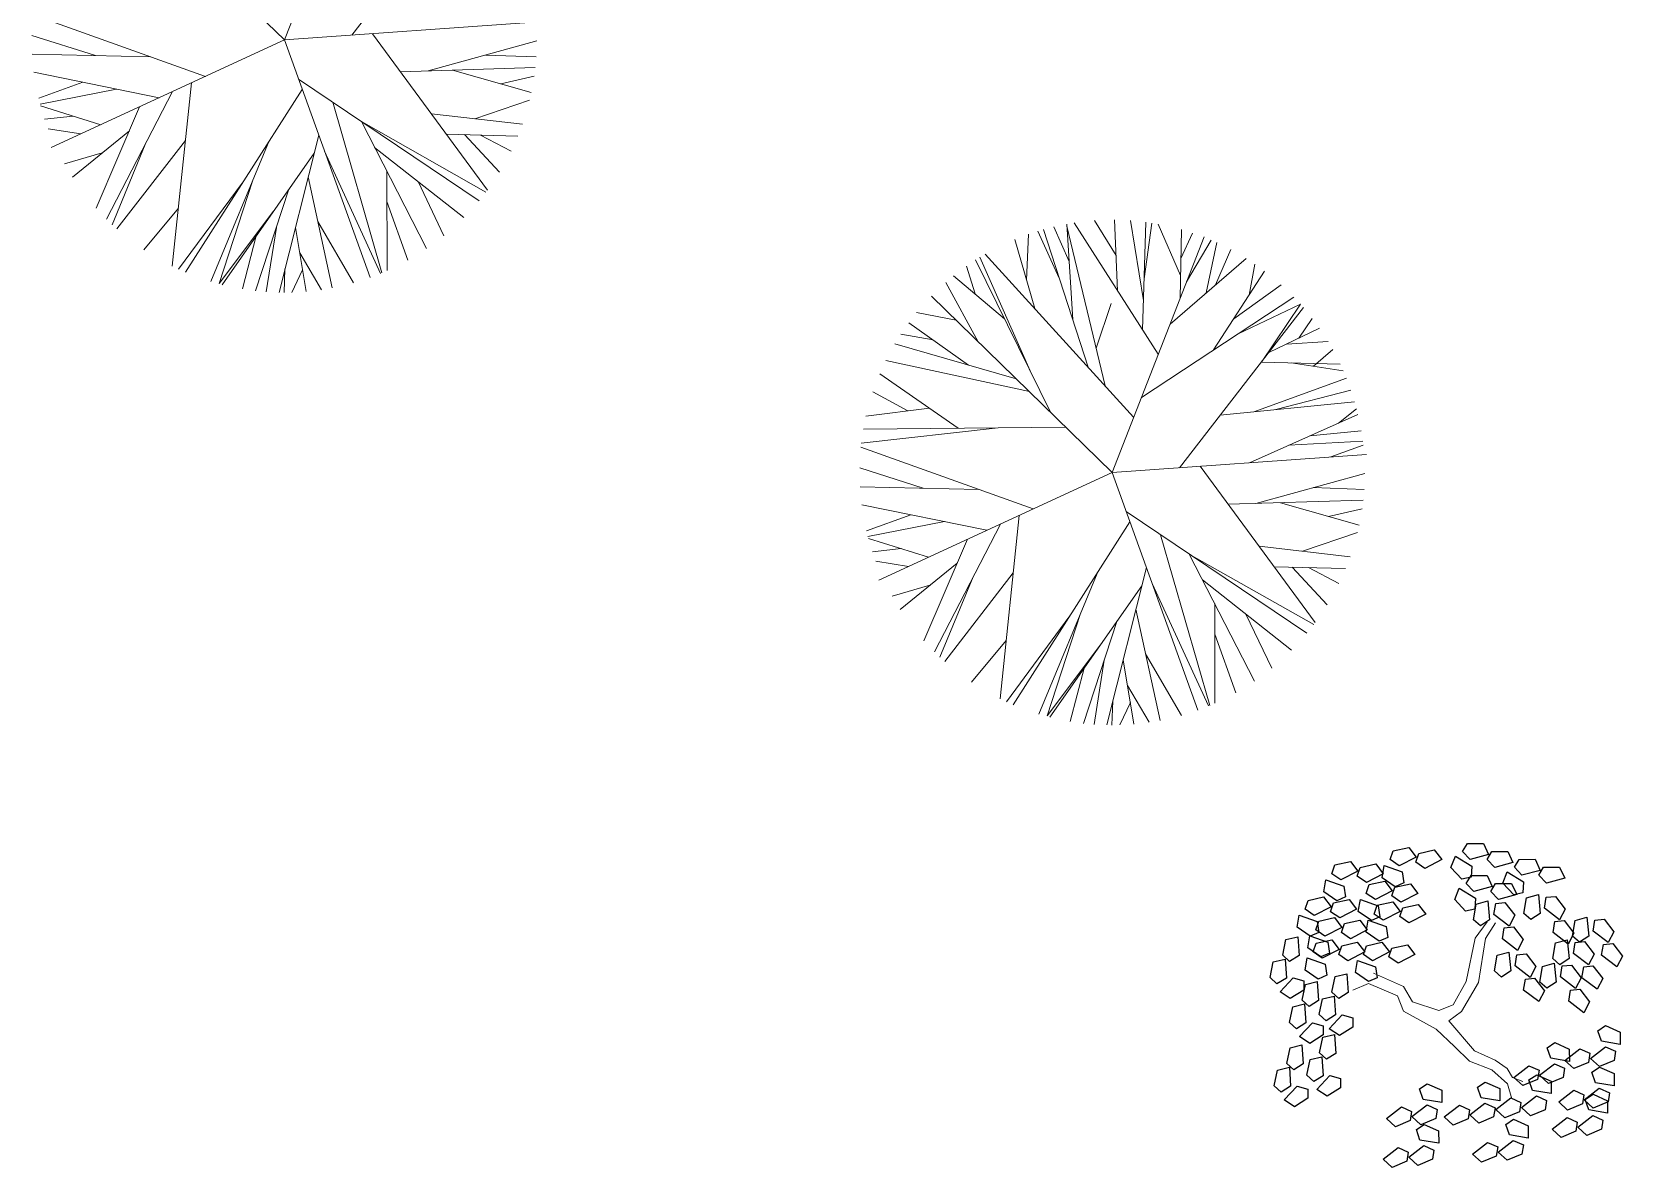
# Model space of a CAD drawing. Header units: millimetres. Extents: x 997 to 4249, y 599 to 1440.
# Drawn here: x 1746.44 to 1770.75, y 728.27 to 745.61 of the extents above; entities that cross this region are included whole.
import ezdxf

# ---------------------------------------------------------------- set-up
doc = ezdxf.new("R2010")
doc.units = ezdxf.units.MM
doc.linetypes.add('Continuo', pattern=[0])
doc.layers.add('cercas existentes', color=18, linetype='Continuous')
doc.layers.add('taludes', color=9, linetype='Continuous')

# ---------------------------------------------------------------- blocks, each defined once
blk = doc.blocks.new('L', base_point=(1.3683, 0.5913))
at = {"linetype": 'Continuo'}
for p, q in [((1.2809, 0.65), (1.3117, 0.675)), ((1.3117, 0.675), (1.3419, 0.6213)), ((1.2937, 0.5998), (1.2809, 0.65)), ((1.2753, 0.5668), (1.3061, 0.5917)), ((1.3225, 0.5909), (1.2937, 0.5998)), ((1.3061, 0.5917), (1.3362, 0.538)), ((1.3419, 0.6213), (1.3225, 0.5909)), ((1.2881, 0.5166), (1.2753, 0.5668)), ((1.3362, 0.538), (1.3169, 0.5076)), ((1.337, 0.4891), (1.3557, 0.5478)), ((1.3557, 0.5478), (1.3911, 0.5544)), ((1.4042, 0.5272), (1.3763, 0.4836)), ((1.3911, 0.5544), (1.4042, 0.5272)), ((1.3169, 0.5076), (1.2881, 0.5166)), ((1.3763, 0.4836), (1.337, 0.4891))]:
    blk.add_line(p, q, dxfattribs=at)
blk = doc.blocks.new('gtfoods1')
at = {"layer": 'taludes', "lineweight": 5, "extrusion": (-0.01642, -0.01246, 0.999788)}
for p, q in [((-174.164, 84.569, 12.075), (-172.763, 88.16, 12.143)), ((-174.164, 84.569, 12.075), (-176.917, 87.257, 12.063)), ((-173.136, 84.642, 12.093), (-171.249, 87.079, 12.154)), ((-175.367, 84.014, 12.048), (-177.992, 84.954, 12.017)), ((-174.164, 84.569, 12.075), (-170.289, 84.844, 12.142)), ((-177.043, 84.33, 12.025), (-178.01, 84.639, 12.013)), ((-172.821, 84.664, 12.098), (-171.07, 82.282, 12.097)), ((-176.196, 84.311, 12.038), (-178.005, 84.351, 12.009)), ((-174.164, 84.569, 12.075), (-177.718, 82.929, 11.996)), ((-174.164, 84.569, 12.075), (-172.858, 80.95, 12.051)), ((-171.973, 84.097, 12.105), (-170.317, 84.554, 12.138)), ((-171.099, 84.338, 12.122), (-170.325, 84.31, 12.135)), ((-172.394, 84.084, 12.098), (-170.34, 84.147, 12.133)), ((-171.601, 84.108, 12.111), (-170.401, 83.769, 12.127)), ((-176.073, 83.688, 12.033), (-177.979, 84.078, 12.006)), ((-177.232, 83.925, 12.017), (-177.907, 83.681, 12.002)), ((-175.581, 83.915, 12.044), (-175.871, 81.122, 12.004)), ((-173.949, 83.972, 12.071), (-171.197, 82.12, 12.093)), ((-170.868, 83.901, 12.121), (-170.357, 84.015, 12.131)), ((-176.719, 83.82, 12.024), (-177.884, 83.592, 12.002)), ((-175.866, 83.784, 12.037), (-176.873, 81.838, 11.996)), ((-173.892, 83.815, 12.07), (-175.672, 81.03, 12.006)), ((-173.426, 83.62, 12.075), (-172.677, 81.02, 12.055)), ((-171.264, 83.368, 12.108), (-170.427, 83.653, 12.125)), ((-176.961, 83.278, 12.013), (-177.877, 83.563, 12.001)), ((-177.38, 83.409, 12.008), (-177.816, 83.36, 12)), ((-176.369, 83.552, 12.026), (-177.032, 82.005, 11.996)), ((-171.924, 83.445, 12.098), (-170.537, 83.284, 12.119)), ((-177.266, 83.138, 12.006), (-177.765, 83.216, 11.999)), ((-176.525, 83.187, 12.019), (-177.394, 82.481, 11.996)), ((-172.99, 83.327, 12.079), (-171.092, 82.252, 12.097)), ((-172.99, 83.327, 12.079), (-171.996, 81.391, 12.071)), ((-171.696, 83.134, 12.098), (-170.606, 83.105, 12.115)), ((-171.419, 83.127, 12.102), (-170.886, 82.555, 12.104)), ((-176.283, 82.977, 12.02), (-176.787, 81.755, 11.997)), ((-175.672, 83.038, 12.031), (-176.716, 81.691, 11.997)), ((-174.394, 83.03, 12.052), (-175.283, 80.888, 12.011)), ((-173.641, 83.121, 12.066), (-174.245, 80.723, 12.026)), ((-172.788, 82.933, 12.077), (-171.43, 81.862, 12.086)), ((-171.174, 83.12, 12.106), (-170.709, 82.876, 12.111)), ((-176.939, 82.851, 12.008), (-177.516, 82.682, 11.996)), ((-173.711, 82.844, 12.061), (-175.113, 80.841, 12.013)), ((-173.553, 82.876, 12.064), (-172.697, 81.012, 12.055)), ((-174.648, 82.419, 12.04), (-175.155, 80.86, 12.013)), ((-173.802, 82.485, 12.055), (-173.433, 80.792, 12.04)), ((-172.601, 82.571, 12.076), (-172.598, 81.055, 12.057)), ((-172.127, 82.412, 12.082), (-171.734, 81.586, 12.078)), ((-174.806, 82.385, 12.037), (-175.775, 81.076, 12.005)), ((-174.094, 82.298, 12.048), (-174.602, 80.747, 12.02)), ((-175.779, 82.009, 12.017), (-176.304, 81.373, 12)), ((-174.328, 81.963, 12.04), (-175.155, 80.86, 12.013)), ((-172.6, 82.107, 12.07), (-172.281, 81.214, 12.064)), ((-174.286, 81.712, 12.037), (-174.439, 80.732, 12.023)), ((-173.996, 81.714, 12.042), (-173.831, 80.736, 12.033)), ((-173.653, 81.803, 12.049), (-173.109, 80.869, 12.046)), ((-161.917, 79.583, 12.089), (-162.599, 81.683, 12.104)), ((-162.208, 81.193, 12.104), (-162.441, 81.724, 12.107)), ((-162.153, 80.312, 12.094), (-162.243, 81.765, 12.111)), ((-161.66, 79.3, 12.09), (-162.241, 81.73, 12.11)), ((-160.849, 79.78, 12.109), (-162.132, 81.784, 12.113)), ((-161.492, 81.288, 12.117), (-161.822, 81.818, 12.118)), ((-161.469, 80.747, 12.111), (-161.516, 81.828, 12.124)), ((-161.074, 80.601, 12.116), (-161.274, 81.818, 12.127)), ((-161.088, 80.153, 12.11), (-161.038, 81.793, 12.131)), ((-161.064, 80.93, 12.12), (-160.947, 81.78, 12.132)), ((-160.509, 80.982, 12.13), (-160.848, 81.763, 12.134)), ((-160.516, 80.636, 12.125), (-160.495, 81.68, 12.138)), ((-174.592, 81.586, 12.031), (-174.804, 80.776, 12.017)), ((-162.728, 80.476, 12.087), (-163.035, 81.53, 12.095)), ((-162.854, 80.908, 12.09), (-162.824, 81.611, 12.099)), ((-162.358, 80.941, 12.099), (-162.682, 81.658, 12.102)), ((-161.551, 77.98, 12.075), (-160.151, 81.572, 12.143)), ((-160.504, 81.24, 12.133), (-160.327, 81.627, 12.141)), ((-160.419, 80.884, 12.13), (-160.043, 81.519, 12.144)), ((-160.117, 80.718, 12.133), (-159.956, 81.481, 12.145)), ((-173.93, 81.325, 12.038), (-173.599, 80.763, 12.037)), ((-162.492, 78.898, 12.071), (-163.631, 81.218, 12.081)), ((-162.802, 79.53, 12.074), (-163.568, 81.258, 12.083)), ((-161.224, 78.821, 12.091), (-163.484, 81.308, 12.085)), ((-160.67, 80.239, 12.118), (-159.511, 81.241, 12.149)), ((-159.978, 80.837, 12.136), (-159.745, 81.377, 12.147)), ((-174.155, 81.083, 12.032), (-174.168, 80.722, 12.027)), ((-173.887, 81.065, 12.036), (-174.048, 80.724, 12.029)), ((-163.191, 80.323, 12.077), (-163.967, 80.975, 12.073)), ((-163.641, 80.701, 12.075), (-163.77, 81.124, 12.078)), ((-160.008, 79.846, 12.124), (-159.229, 81.047, 12.151)), ((-159.466, 80.682, 12.143), (-159.379, 81.155, 12.15)), ((-163.591, 79.971, 12.066), (-164.086, 80.875, 12.069)), ((-159.699, 80.323, 12.135), (-158.978, 80.839, 12.153)), ((-161.551, 77.98, 12.075), (-164.305, 80.668, 12.063)), ((-161.797, 79.875, 12.095), (-161.566, 80.554, 12.107)), ((-161.106, 79.123, 12.097), (-158.783, 80.652, 12.154)), ((-160.523, 78.053, 12.093), (-158.637, 80.491, 12.154)), ((-159.64, 80.088, 12.133), (-158.683, 80.543, 12.154)), ((-158.683, 80.543, 12.154), (-159.278, 79.662, 12.133)), ((-163.739, 79.616, 12.059), (-164.649, 80.262, 12.053)), ((-163.93, 80.301, 12.065), (-164.53, 80.416, 12.056)), ((-158.705, 80.027, 12.147), (-158.503, 80.327, 12.154)), ((-164.281, 80, 12.055), (-164.772, 80.085, 12.048)), ((-159.166, 79.807, 12.137), (-158.393, 80.176, 12.154)), ((-158.896, 79.936, 12.143), (-158.262, 79.975, 12.154)), ((-163.013, 79.407, 12.069), (-164.863, 79.94, 12.045)), ((-158.486, 79.598, 12.146), (-158.19, 79.851, 12.154)), ((-163.896, 78.655, 12.045), (-165.093, 79.484, 12.036)), ((-162.813, 79.212, 12.07), (-165.001, 79.685, 12.04)), ((-159.278, 79.662, 12.133), (-158.075, 79.628, 12.153)), ((-158.823, 79.649, 12.141), (-158.03, 79.529, 12.152)), ((-159.392, 78.903, 12.122), (-157.983, 79.418, 12.152)), ((-159.058, 78.937, 12.128), (-157.915, 79.235, 12.15)), ((-164.665, 78.917, 12.036), (-165.198, 79.208, 12.03)), ((-159.905, 78.852, 12.113), (-157.858, 79.058, 12.149)), ((-164.334, 78.958, 12.041), (-165.302, 78.838, 12.024)), ((-159.459, 78.129, 12.111), (-157.807, 78.862, 12.147)), ((-158.101, 78.732, 12.141), (-157.828, 78.948, 12.148)), ((-163.289, 78.661, 12.055), (-165.373, 78.426, 12.018)), ((-162.26, 78.672, 12.072), (-165.342, 78.64, 12.021)), ((-158.54, 78.537, 12.131), (-157.758, 78.617, 12.145)), ((-162.755, 77.425, 12.048), (-165.379, 78.365, 12.017)), ((-158.862, 78.394, 12.124), (-157.734, 78.456, 12.144)), ((-158.222, 78.217, 12.133), (-157.727, 78.396, 12.143)), ((-164.431, 77.741, 12.025), (-165.398, 78.05, 12.013)), ((-161.551, 77.98, 12.075), (-157.677, 78.255, 12.142)), ((-160.209, 78.076, 12.098), (-158.457, 75.693, 12.097)), ((-161.551, 77.98, 12.075), (-165.105, 76.341, 11.996)), ((-161.551, 77.98, 12.075), (-160.246, 74.361, 12.051)), ((-159.36, 77.508, 12.105), (-157.704, 77.965, 12.138)), ((-163.584, 77.722, 12.038), (-165.392, 77.763, 12.009)), ((-159.782, 77.495, 12.098), (-157.728, 77.558, 12.133)), ((-158.487, 77.749, 12.122), (-157.713, 77.722, 12.135)), ((-163.461, 77.099, 12.033), (-165.367, 77.489, 12.006)), ((-164.619, 77.336, 12.017), (-165.294, 77.092, 12.002)), ((-162.969, 77.326, 12.044), (-163.259, 74.533, 12.004)), ((-161.336, 77.384, 12.071), (-158.584, 75.531, 12.093)), ((-158.988, 77.519, 12.111), (-157.788, 77.18, 12.127)), ((-158.255, 77.312, 12.121), (-157.744, 77.426, 12.131)), ((-164.107, 77.231, 12.024), (-165.272, 77.003, 12.002)), ((-163.254, 77.195, 12.037), (-164.26, 75.249, 11.996)), ((-161.28, 77.226, 12.07), (-163.06, 74.442, 12.006)), ((-158.652, 76.779, 12.108), (-157.815, 77.064, 12.125)), ((-164.349, 76.69, 12.013), (-165.264, 76.974, 12.001)), ((-164.768, 76.82, 12.008), (-165.203, 76.771, 12)), ((-163.757, 76.963, 12.026), (-164.419, 75.417, 11.996)), ((-160.813, 77.032, 12.075), (-160.065, 74.432, 12.055)), ((-159.312, 76.856, 12.098), (-157.925, 76.695, 12.119)), ((-164.654, 76.549, 12.006), (-165.152, 76.627, 11.999)), ((-163.913, 76.598, 12.019), (-164.782, 75.892, 11.996)), ((-160.378, 76.738, 12.079), (-158.48, 75.663, 12.097)), ((-160.378, 76.738, 12.079), (-159.383, 74.802, 12.071)), ((-163.671, 76.389, 12.02), (-164.175, 75.167, 11.997)), ((-163.06, 76.449, 12.031), (-164.103, 75.102, 11.997)), ((-161.782, 76.441, 12.052), (-162.67, 74.3, 12.011)), ((-161.029, 76.532, 12.066), (-161.633, 74.134, 12.026)), ((-160.175, 76.344, 12.077), (-158.818, 75.273, 12.086)), ((-159.084, 76.545, 12.098), (-157.994, 76.516, 12.115)), ((-158.807, 76.538, 12.102), (-158.273, 75.966, 12.104)), ((-158.562, 76.532, 12.106), (-158.097, 76.287, 12.111)), ((-164.327, 76.262, 12.008), (-164.904, 76.094, 11.996)), ((-161.099, 76.255, 12.061), (-162.501, 74.252, 12.013)), ((-160.941, 76.287, 12.064), (-160.085, 74.423, 12.055)), ((-161.189, 75.896, 12.055), (-160.82, 74.203, 12.04)), ((-159.989, 75.982, 12.076), (-159.986, 74.466, 12.057)), ((-162.194, 75.796, 12.037), (-163.163, 74.487, 12.005)), ((-162.035, 75.83, 12.04), (-162.543, 74.272, 12.013)), ((-161.481, 75.709, 12.048), (-161.989, 74.158, 12.02)), ((-159.515, 75.823, 12.082), (-159.121, 74.997, 12.078)), ((-163.167, 75.42, 12.017), (-163.692, 74.784, 12)), ((-161.715, 75.374, 12.04), (-162.543, 74.272, 12.013)), ((-159.988, 75.518, 12.07), (-159.668, 74.625, 12.064)), ((-161.673, 75.123, 12.037), (-161.827, 74.143, 12.023)), ((-161.384, 75.125, 12.042), (-161.219, 74.147, 12.033)), ((-161.041, 75.215, 12.049), (-160.496, 74.28, 12.046)), ((-161.979, 74.998, 12.031), (-162.192, 74.187, 12.017)), ((-161.318, 74.737, 12.038), (-160.986, 74.175, 12.037)), ((-161.542, 74.494, 12.032), (-161.555, 74.133, 12.027)), ((-161.274, 74.477, 12.036), (-161.436, 74.135, 12.029))]:
    blk.add_line(p, q, dxfattribs=at)
at = {"layer": 'taludes', "linetype": 'Continuo', "lineweight": 5, "extrusion": (-0.012368, -0.016489, 0.999788)}
for p, q in [((-156.021, 70.885, 12.097), (-155.839, 71.136, 12.103)), ((-155.862, 70.88, 12.099), (-155.71, 71.118, 12.104)), ((-156.157, 70.228, 12.084), (-156.021, 70.885, 12.097)), ((-155.97, 70.209, 12.086), (-155.862, 70.88, 12.099)), ((-157.114, 70.15, 12.071), (-157.571, 70.354, 12.069)), ((-157.648, 70.194, 12.065), (-157.882, 70.094, 12.061)), ((-157.205, 70.005, 12.068), (-157.648, 70.194, 12.065)), ((-157.111, 69.772, 12.065), (-157.205, 70.005, 12.068)), ((-156.977, 69.916, 12.069), (-157.114, 70.15, 12.071)), ((-156.356, 69.87, 12.076), (-156.157, 70.228, 12.084)), ((-156.229, 69.771, 12.076), (-155.97, 70.209, 12.086)), ((-156.614, 69.5, 12.067), (-157.111, 69.772, 12.065)), ((-156.576, 69.782, 12.072), (-156.977, 69.916, 12.069)), ((-156.576, 69.782, 12.072), (-156.356, 69.87, 12.076)), ((-156.422, 69.629, 12.071), (-156.229, 69.771, 12.076)), ((-156.422, 69.629, 12.071), (-156.031, 69.171, 12.068)), ((-156.614, 69.5, 12.067), (-156.333, 69.235, 12.066)), ((-156.333, 69.235, 12.066), (-156.108, 69.012, 12.065)), ((-156.031, 69.171, 12.068), (-155.718, 69.026, 12.07)), ((-155.718, 69.026, 12.07), (-155.533, 68.899, 12.07)), ((-156.108, 69.012, 12.065), (-155.766, 68.88, 12.067)), ((-155.766, 68.88, 12.067), (-155.526, 68.669, 12.066)), ((-155.533, 68.899, 12.07), (-155.451, 68.762, 12.069)), ((-155.526, 68.669, 12.066), (-155.461, 68.438, 12.063)), ((-155.451, 68.762, 12.069), (-155.294, 68.703, 12.07))]:
    blk.add_line(p, q, dxfattribs=at)
for p, xscale, yscale, zscale, rotation in [((-168.641, -36.447, 12.855), 4.693247905292083, 4.693247905292083, 4.693247905292083, 305.0710582407918), ((-167.836, -35.783, 12.855), 4.693247904986873, 4.693247904986873, 4.693247904986873, 292.8731664010561), ((-167.061, -35.502, 12.855), 4.693247904986873, 4.693247904986873, 4.693247904986873, 292.8731664010561), ((-169.224, -37.152, 12.855), 4.693247905292083, 4.693247905292083, 4.693247905292083, 305.0710582407918), ((-168.623, -37.077, 12.855), 4.693247905292083, 4.693247905292083, 4.693247905292083, 305.0710582407918), ((-167.498, -36.139, 12.855), 4.693247904986873, 4.693247904986873, 4.693247904986873, 292.8731664010561), ((-169.225, -37.829, 12.855), 4.693247905292083, 4.693247905292083, 4.693247905292083, 305.0710582407918), ((-167.191, -36.45, 12.855), 4.693247905158423, 4.693247905158423, 4.693247905158423, 240.0875733262941), ((-166.633, -35.911, 12.855), 4.693247905158423, 4.693247905158423, 4.693247905158423, 240.0875733262941), ((-168.905, -37.983, 12.855), 4.693247905292083, 4.693247905292083, 4.693247905292083, 305.0710582407918), ((-168.338, -37.256, 12.855), 4.693247905292083, 4.693247905292083, 4.693247905292083, 305.0710582407918), ((-165.832, -35.744, 12.855), 4.693247905158423, 4.693247905158423, 4.693247905158423, 240.0875733262941), ((-169.184, -38.592, 12.855), 4.693247905007419, 4.693247905007419, 4.693247905007419, 11.23182489907098), ((-165.867, -36.197, 12.855), 4.693247905158423, 4.693247905158423, 4.693247905158423, 240.0875733262941), ((-168.735, -38.276, 12.855), 4.693247905292083, 4.693247905292083, 4.693247905292083, 305.0710582407918), ((-168.1, -37.847, 12.855), 4.693247905292083, 4.693247905292083, 4.693247905292083, 305.0710582407918), ((-166.465, -36.881, 12.855), 4.693247905158423, 4.693247905158423, 4.693247905158423, 240.0875733262941), ((-165.812, -36.603, 12.855), 4.693247905158423, 4.693247905158423, 4.693247905158423, 240.0875733262941), ((-168.536, -38.961, 12.855), 4.693247905007419, 4.693247905007419, 4.693247905007419, 11.23182489907098), ((-168.247, -38.593, 12.855), 4.693247905007419, 4.693247905007419, 4.693247905007419, 11.23182489907098), ((-165.049, -36.859, 12.855), 4.693247904105663, 4.693247904105663, 4.693247904105663, 135.1959007807611), ((-168.144, -39.873, 12.855), 4.693247905007419, 4.693247905007419, 4.693247905007419, 11.23182489907098), ((-167.842, -39.447, 12.855), 4.693247905007419, 4.693247905007419, 4.693247905007419, 11.23182489907098), ((-165.514, -37.531, 12.855), 4.693247904105663, 4.693247904105663, 4.693247904105663, 135.1959007807611), ((-165.44, -38.089, 12.855), 4.693247904105663, 4.693247904105663, 4.693247904105663, 135.1959007807611), ((-164.744, -37.42, 12.855), 4.693247904105663, 4.693247904105663, 4.693247904105663, 135.1959007807611), ((-166.692, -39.199, 12.855), 4.693247904105663, 4.693247904105663, 4.693247904105663, 135.1959007807611), ((-166.001, -38.648, 12.855), 4.693247904105663, 4.693247904105663, 4.693247904105663, 135.1959007807611), ((-164.575, -37.812, 12.855), 4.693247904105663, 4.693247904105663, 4.693247904105663, 135.1959007807611), ((-166.359, -39.724, 12.855), 4.693247904105663, 4.693247904105663, 4.693247904105663, 135.1959007807611), ((-165.316, -38.843, 12.855), 4.693247904105663, 4.693247904105663, 4.693247904105663, 135.1959007807611)]:
    blk.add_blockref('L', p, dxfattribs=dict(at, xscale=xscale, yscale=yscale, zscale=zscale, rotation=rotation))

msp = doc.modelspace()

# ---------------------------------------------------------------- block references
at = {"layer": 'cercas existentes', "color": 1}
msp.add_blockref('gtfoods1', (1924.454, 660.921), dxfattribs=at)

doc.saveas('drawing.dxf')
